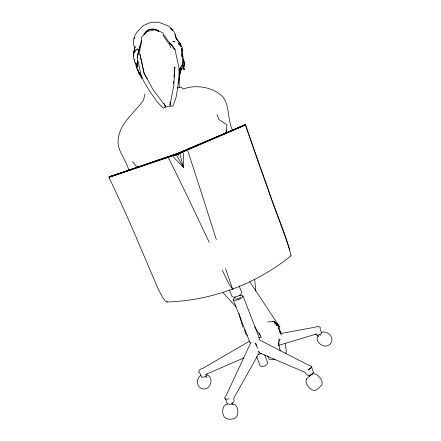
<?xml version="1.0" encoding="UTF-8"?>
<svg xmlns="http://www.w3.org/2000/svg" width="441" height="441" viewBox="0 0 441 441"><rect width="100%" height="100%" fill="white"/><g stroke="black" fill="none" stroke-linecap="round" stroke-linejoin="round"><path stroke-width="0.66" d="M278.971 338.622L278.916 345.116L280.255 351.058M181.885 53.686C184.415 58.124 182.971 63.691 182.491 68.509L181.681 69.149L180.821 68.724L179.267 76.69L179.344 69.507M226.073 133.165L226.283 130.172M181.378 69.386C181.323 71.679 180.612 69.066 181.554 68.388M181.918 56.442L182.469 53.152L181.874 49.425L182.116 48.24M179.763 68.421L179.09 82.902L179.316 87.544M170.165 101.865L169.967 105.289L173.804 85.604L174.873 66.96L173.986 77.197M278.569 345.314L278.729 342.64M173.522 83.834L173.71 81.177M109.594 178.77A540.699 165.7 73.4 0 1 136.512 238.157L158.573 289.864L162.922 297.912L165.259 300.988L166.952 302.002C211.923 300.591 256.138 284.12 291.054 255.747C285.845 232.683 274.804 211.107 267.935 188.489A553.565 63.129 67.8 0 1 246.133 126.495L245.367 124.665L177.822 153.259L109.087 176.863L109.594 178.765M170.143 105.675L172.855 106.259L175.887 98.2L177.872 86.656L179.035 75.251L179.035 68.024L174.989 49.469L167.701 40.412L164.989 36.195L163.164 35.247M278.58 345.38L278.795 342.955M226.178 133.039L226.972 124.809L218.874 119.467L217.005 114.506M182.806 65.753L182.96 64.612M178.77 81.194L180.854 68.333L179.267 76.69M317.63 336.125C314.731 342.861 325.469 349.619 330.21 344.002C335.568 338.264 327.608 329.956 321.285 332.36M144.83 94.17L143.623 99.898C134.726 112.808 119.55 122.989 118.144 139.841C117.019 151.147 126.424 159.708 128.711 170.27M134.803 48.361L135.189 46.625L134.169 49.883L133.882 53.201L134.307 50.963M134.77 48.455L133.673 52.479L133.75 55.979M181.857 54.447L181.946 48.742M183.869 66.442L184.525 64.408M136.186 63.675L135.811 64.844C136.578 69.562 139.334 73.73 142.382 77.252M141.412 40.423L137.223 57.418L141.269 75.946L144.428 82.5L150.447 92.395L157.343 102.069L163.313 108.249L165.595 106.623M134.714 37.419L134.235 38.565C134.963 32.766 139.88 29.139 143.672 25.297L146.55 24.354L147.079 23.665L150.828 22.634L154.714 22.05L155.502 22.463L158.545 22.149L168.572 26.091L172.437 29.597L175.143 33.852L176.185 38.334L174.945 34.641C175.43 39.387 180.038 41.708 181.174 46.101L181.769 46.553L182.221 48.058L181.819 49.287L181.99 51.239L181.951 50.588M134.345 37.634L133.667 39.133L133.336 42.667L134.698 49.287M250.885 342.403L226.09 395.671C223.074 399.006 224.993 399.755 229.094 398.796M143.97 34.646C146.059 28.742 154.201 27.375 158.832 31.124M144.279 34.596C146.307 28.952 154.036 27.557 158.517 31.14M258.801 353.55L233.631 398.438C235.715 401.795 230.941 406.04 227.28 403.614L225.334 398.829M179.994 68.79L181.223 66.674L178.985 70.097M258.718 339.526L309.097 365.402L311.693 366.3L311.82 367.292L308.259 369.955L311.589 367.132L313.452 372.347M313.441 372.248C311.925 376.41 306.319 376.498 305.073 372.331L259.308 352.789M239.513 295.768L241.299 295.376L243.046 296.043L241.916 297.802L238.542 299.61L234.926 300.393L233.212 299.698L234.386 297.94L235.5 297.35M240.588 296.958L240.02 297.835L238.333 298.739L236.53 299.13L235.67 298.783M278.96 341.136L280.173 339.289M134.047 52.722L135.911 50.02L137.526 48.99L135.911 50.02L133.733 53.118L133.375 56.597L133.507 58.377L134.257 59.447L135.089 63.107L136.23 64.188L136.997 65.88M180.54 67.864C183.258 64.182 183.153 59.122 181.538 54.987M200.815 375.341C193.638 380.947 198.687 392.154 207.474 388.135C211.906 384.756 212.794 376.416 206.416 374.69M285.118 353.577L286.413 352.403L285.344 343.732M205.484 374.596L243.862 357.899M173.809 155.116L174.234 154.78M173.914 155.177L174.338 154.846M170.502 106.347L169.598 106.16L166.323 106.843L165.882 107.422L164.763 106.303M249.391 341.257L202.606 368.478L200.016 369.376L198.676 371.835L198.924 372.524L199.707 372.871L201.796 377.397L205.859 376.515L207.061 373.83M261.381 353.241L259.749 354.184L257.946 354.503M174.647 155.563L176.406 154.802L176.659 155.298M176.229 154.466L179.156 153.209M182.056 151.958L183.583 151.302M187.993 149.4L189.884 148.584M191.146 148.038L193.037 147.222M194.299 146.682L245.367 124.665L245.587 125.503A561.134 64.248 67.8 0 0 249.159 135.894M197.458 145.425L199.349 144.609M208.808 140.536L210.699 139.72L183.583 151.423M217.634 136.732L211.961 139.174L245.433 124.759L177.839 153.374M219.524 135.916L232.131 130.481M233.394 129.935L245.367 124.775M176.251 154.582L178.01 153.821L174.432 155.028M178.588 153.573L183.076 151.638M245.571 125.04L178.07 154.091L109.081 177.315M208.896 140.541L210.787 139.742M220.241 135.74L222.132 134.94M223.389 134.406L225.279 133.606M226.542 133.072L228.432 132.272M178.153 155.232L178.759 154.995M177.888 153.341L109.043 177.001L173.831 155.226M110.691 176.731L130.756 169.84M136.583 167.839L146.296 164.504M156.009 161.169L160.541 159.614M177.944 154.73L178.577 154.488M170.937 156.081L109.087 176.863L109.396 177.172M176.202 154.311L179.217 153.297M179.911 154.058L179.785 153.523L181.598 152.9M278.53 345.408L316.875 333.898M274.583 359.073L272.808 359.602L269.313 359.448L267.444 355.887M177.265 87.908L181.091 87.103L183.236 88.988C196.14 84.281 212.716 86.954 222.622 96.612C230.191 106.182 227.203 119.809 232.639 130.481M258.768 337.668L261.452 337.167M280.911 333.539L315.133 327.161L317.955 326.125L320.315 327.442L320.061 328.71L321.682 333.297L317.752 335.507L315.348 334.124M267.709 322.095L273.602 321.153L277.174 323.959L279.941 327.272L249.821 281.766M272.472 321.517L273.822 321.346L278.646 327.145L281.253 335.171M181.516 152.112L182.061 152.079M227.622 404.077C223.471 404.028 222.38 409.683 222.766 412.903C223.107 418.007 227.578 420.135 232.379 418.95C240.169 418.834 239.568 402.782 231.338 404.099M157.035 30.435L158.727 31.146M138.331 167.337L135.58 165.507L132.526 161.511M178.263 82.296L179.09 82.902L178.318 82.219M179.779 45.214L181.433 46.481L178.285 43.405L179.035 44.309M176.157 154.058L176.406 154.802M137.079 64.91L135.139 62.782L136.407 64.474L137.603 70.009L140.861 74.794M236.018 306.809L223.102 292.752M139.295 74.088L140.806 75.648M247.401 335.728L245.571 333.727L244.645 329.874M173.175 156.72L183.682 167.657L176.918 155.761M276.931 325.706L273.822 321.346L275.173 323.744M254.611 326.842L261 336.775L259.413 332.9M279.693 330.805L281.093 333.01L278.486 327.883L280.79 333.964M183.213 59.557C186.438 62.33 182.359 66.993 184.443 69.226L184.189 69.441L183.39 68.631L184.305 64.579L183.588 60.819M146.208 76.668L144.196 73.393L142.327 64.899M146.881 77.759L147.548 78.851M279.886 332.139L280.559 333.341M163.909 103.172L165.485 106.226L153.236 89.909L144.075 73.443L139.577 52.766L140.161 47.154L141.704 42.198L141.263 37.772L143.97 34.437L145.023 34.012L147.526 31.361L154.769 29.828L158.275 31.217L159.46 31.162L163.104 33.163C163.743 38.979 169.465 42.237 170.772 47.882M179.658 152.718L179.779 153.512M209.194 242.236L197.645 217.937A546.868 76.717 67.6 0 0 169.129 159.135M169.129 159.129L168.683 158.143M222.121 269.958C225.516 276.353 227.92 283.651 232.716 289.131A34.591 2.282 66.1 0 0 232.931 288.916M205.743 375.914L206.498 377.755M232.148 402.672L232.837 404.375M229.496 290.172L231.999 296.589L233.708 297.267L237.324 296.473L240.709 294.671L241.844 292.929L239.11 285.862M233.212 299.698L250.119 343.004M255.659 343.407L257.55 348.274M258.735 351.317L259.203 352.535M255.565 343.44L256.513 345.876M258.641 351.356L259.115 352.568M256.579 356.532L260.179 365.76L261.607 366.587L264.435 366.113L266.987 364.619L267.748 362.993L264.65 354.977M243.046 296.043L259.578 338.798M311.026 373.764L311.456 374.916M308.981 374.85L309.632 376.581M319.857 334.278L320.315 335.535M317.823 334.995L318.518 336.88M285.382 237.214L267.511 187.811M285.575 237.76L287.543 243.487M134.444 59.226L134.748 60.152M181.268 46.707L180.121 43.212L176.543 39.288L180.182 43.615L180.777 45.969M287.714 244.022L288.408 246.161M138.656 71.861C138.331 74.441 143.027 75.979 141.269 78.437C141.947 76.254 137.592 73.586 138.154 70.301M216.344 239.551L208.163 213.962A548.687 31.311 73.5 0 0 188.103 151.875L187.778 150.833M225.555 268.674L232.672 289.147A34.602 0.926 72.9 0 0 232.655 288.315M288.579 246.74L288.932 247.886M238.972 313.601L242.892 327.299M289.109 248.465L289.632 250.356M180.044 154.582L183.517 167.718L183.478 152.779M140.045 54.353L142.184 64.237M254.7 279.241L255.813 291.192M167.525 301.732A34.547 5.038 69.8 0 1 166.952 302.002M291.054 255.747A34.845 1.858 69.1 0 1 290.817 255.78M267.301 187.227A561.134 64.248 67.8 0 1 263.972 177.988M263.768 177.409A561.134 64.248 67.8 0 1 260.063 167.023M259.832 166.378A561.134 64.248 67.8 0 1 252.985 146.919M252.759 146.269A561.134 64.248 67.8 0 1 251.177 141.732M250.957 141.081A561.134 64.248 67.8 0 1 249.38 136.539M137.509 55.516L137.223 57.418L139.213 48.868L140.833 44.436L138.865 50.18L139.213 48.868L137.509 55.516M306.241 379.177C305.029 383.924 309.108 388.719 313.325 390.346C317.085 391.437 319.267 386.724 321.919 385.026C323.236 380.285 319.086 375.401 314.808 373.874C311.12 372.932 308.766 377.187 306.241 379.177M173.396 41.537L172.8 41.559L174.912 41.807L173.396 41.537M184.189 69.441L183.39 68.631L184.189 69.441M171.009 28.654L170.706 28.312L172.492 30.49L171.009 28.654M173.732 47.893L169.449 42.496L174.989 49.469L173.732 47.893M137.73 66.762L137.283 60.941L137.73 66.762"/></g></svg>
